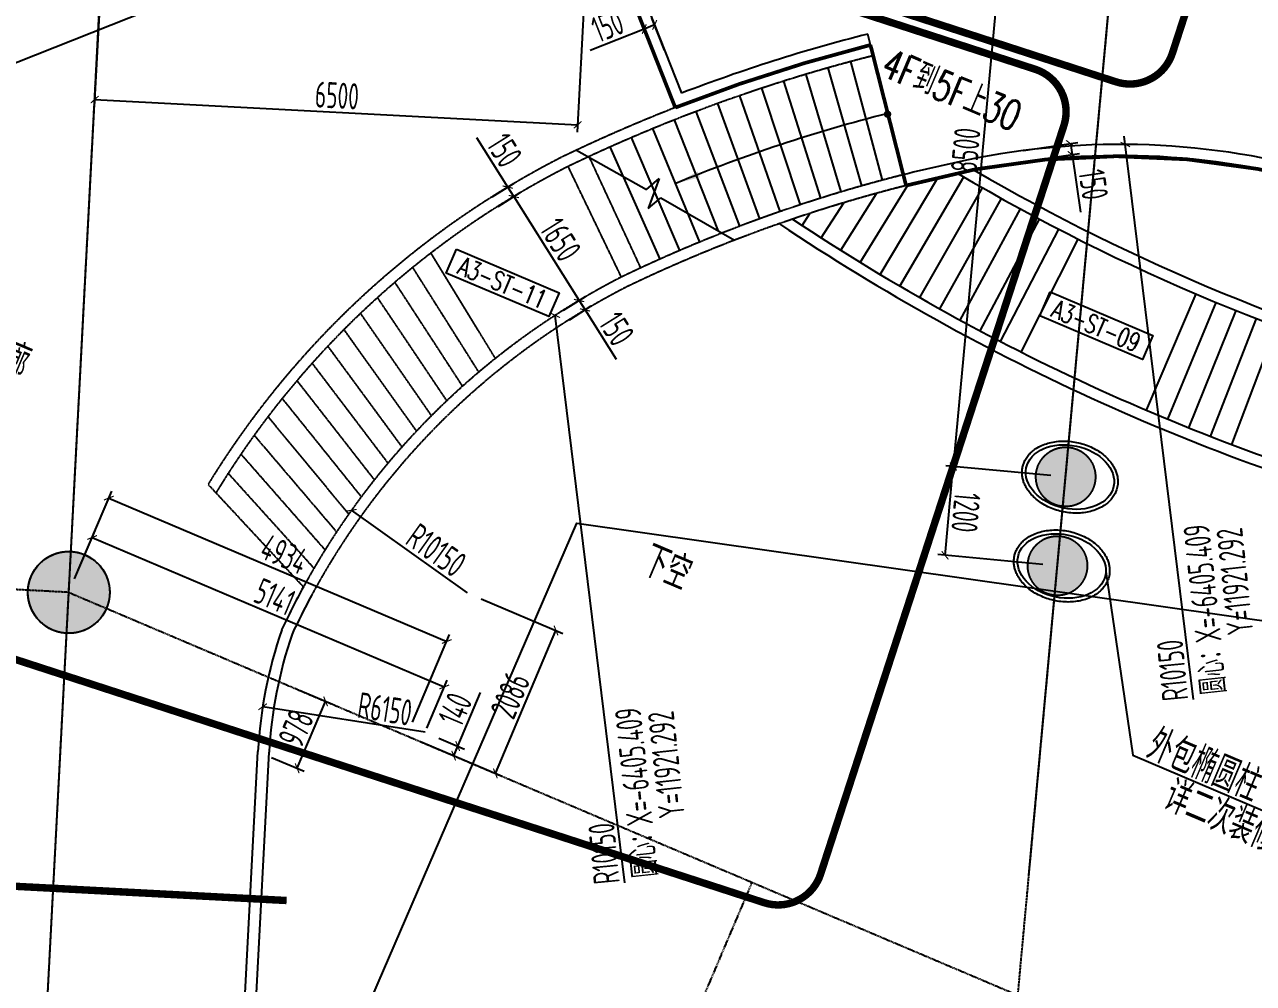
# Model space of a CAD drawing. Extents: x -3523 to 12007717, y -6694179 to 21431.
# Drawn here: x 11906569 to 11923084, y -6406538 to -6393648 of the extents above; entities that cross this region are included whole.
import ezdxf
from ezdxf.enums import TextEntityAlignment as Align
from ezdxf.xclip import XClip

# ---------------------------------------------------------------- set-up
doc = ezdxf.new("R2010")
doc.units = 0
doc.header["$LTSCALE"] = 10
doc.header["$MEASUREMENT"] = 0
doc.header["$XCLIPFRAME"] = 0
for name, pattern in [('A3-RG-axis-100$0$CENTER', [2, 1.25, -0.25, 0.25, -0.25]), ('A3-RI-4F$0$DASH', [0.35, 0.25, -0.1]), ('A3-RV-4F$0$DASH', [0.35, 0.25, -0.1]), ('DASHED2', [0.375, 0.25, -0.125])]:
    doc.linetypes.add(name, pattern=pattern)
for name, color, linetype in [('A-CLOD', 200, 'Continuous'), ('A3-RB-4F-100$0$A-DIMS-100', 1, 'Continuous'), ('A3-RG-axis-100$0$A-DIMS-100', 1, 'Continuous'), ('A3-RG-axis-100$0$A-GRID', 1, 'A3-RG-axis-100$0$CENTER'), ('A3-RI-4F$0$A-FLOR', 2, 'Continuous'), ('A3-RI-4F$0$A-STRS', 50, 'Continuous'), ('A3-RI-4F$0$A-STRS-HRAL', 80, 'Continuous'), ('A3-RI-4F$0$A-SYMB-VOID', 35, 'Continuous'), ('A3-RI-4F$0$A-WALL-FINI', 95, 'Continuous'), ('A3-RS-1F$0$A-HATH-GRAY', 8, 'Continuous'), ('A3-RS-1F$0$A-WALL', 7, 'Continuous'), ('A3-RV-4F$0$A-STRS', 50, 'Continuous'), ('A3-RV-4F$0$A-STRS-HRAL', 80, 'Continuous'), ('A3-RV-4F$0$A-SYMB-STRS', 1, 'Continuous'), ('A3-SYMB-4F-100$0$A-SYMB', 4, 'Continuous'), ('A3-SYMB-4F-100$0$A-SYMB-AREA', 4, 'Continuous'), ('A3-SYMB-4F-100$0$A-SYMB-NAME', 4, 'Continuous'), ('A3-SYMB-4F-100$0$A-SYMB-NAME-E', 4, 'Continuous'), ('A3-SYMB-4F-100$0$A-SYMB-NUMB-T', 4, 'Continuous'), ('A3-SYMB-4F-100$0$A-SYMB-STRS', 1, 'Continuous')]:
    doc.layers.add(name, color=color, linetype=linetype)
doc.layers.add('A3-RI-4F$0$临时层', color=140, linetype='Continuous', plot=False)
doc.styles.add('A3-RB-4F-100$0$XD2008', font='xd-hzs.shx', dxfattribs={"width": 0.7, "bigfont": 'xd-hztxt.shx'})
doc.styles.add('A3-RG-axis-100$0$XD2008', font='xd-hzs.shx', dxfattribs={"width": 0.7, "bigfont": 'xd-hztxt.shx'})
doc.styles.add('A3-SYMB-4F-100$0$ECADI', font='hzs.shx', dxfattribs={"width": 0.7, "bigfont": 'hztxt.shx'})
doc.styles.add('A3-SYMB-4F-100$0$ECADI-TXT', font='simplex.shx', dxfattribs={"bigfont": 'hztxt.shx'})
doc.dimstyles.new('A3-RB-4F-100$0$XD100', dxfattribs={"dimscale": 100, "dimtxt": 3.5, "dimasz": 1.5, "dimexe": 1, "dimexo": 2, "dimgap": 0.5, "dimtad": 1, "dimdec": 0, "dimdsep": 46, "dimtxsty": 'A3-RB-4F-100$0$XD2008', "dimcen": 2.5, "dimclrt": 4, "dimaunit": 1, "dimadec": 0, "dimazin": 0, "dimtfac": 1, "dimtdec": 0, "dimtix": 1, "dimtmove": 0, "dimatfit": 3, "dimfxl": 0, "dimtolj": 1, "dimtzin": 0, "dimarcsym": 0})
doc.dimstyles.new('A3-RB-4F-100$0$XD100$0', dxfattribs={"dimscale": 100, "dimtxt": 3.5, "dimasz": 1, "dimexe": 1, "dimexo": 2, "dimgap": 0.5, "dimtad": 1, "dimdec": 0, "dimdsep": 46, "dimtxsty": 'A3-RB-4F-100$0$XD2008', "dimblk1": 'A3-RB-4F-100$0$_ARCHTICK', "dimblk2": 'A3-RB-4F-100$0$_ARCHTICK', "dimsah": 1, "dimcen": 2.5, "dimclrt": 4, "dimaunit": 1, "dimadec": 0, "dimazin": 0, "dimtfac": 1, "dimtdec": 0, "dimtix": 1, "dimtmove": 0, "dimatfit": 3, "dimfxl": 0, "dimtolj": 1, "dimtzin": 0, "dimarcsym": 0})
doc.dimstyles.new('A3-RG-axis-100$0$XD100$0', dxfattribs={"dimscale": 100, "dimtxt": 3.5, "dimasz": 1, "dimexe": 1, "dimexo": 2, "dimgap": 0.5, "dimtad": 1, "dimdec": 0, "dimdsep": 46, "dimtxsty": 'A3-RG-axis-100$0$XD2008', "dimblk1": 'A3-RG-axis-100$0$_ARCHTICK', "dimblk2": 'A3-RG-axis-100$0$_ARCHTICK', "dimsah": 1, "dimcen": 2.5, "dimclrt": 4, "dimaunit": 1, "dimadec": 0, "dimazin": 0, "dimtfac": 1, "dimtdec": 0, "dimtix": 1, "dimtmove": 0, "dimatfit": 3, "dimfxl": 0, "dimtolj": 1, "dimtzin": 0, "dimarcsym": 0})

# ---------------------------------------------------------------- blocks, each defined once
blk = doc.blocks.new('A3-RI-4F')
at = {"layer": 'A3-RI-4F$0$A-FLOR', "linetype": 'A3-RI-4F$0$DASH', "const_width": 50}
blk.add_lwpolyline([(11907835, -6369053), (11897656, -6393034), (11898128, -6393234, -0.084697), (11913934, -6391267), (11915314, -6394764, -0.031408), (11917937, -6393922), (11918379, -6395667), (11918416, -6395812, -0.137995), (11924070, -6395803), (11938273, -6400393, -0.63707), (11939156, -6407589), (11916413, -6421801), (11915153, -6424770), (11915014, -6425097), (11914547, -6426197), (11920044, -6428530), (11921412, -6425308), (11977075, -6448936), (11985124, -6429973), (11973295, -6424952), (11972792, -6425445)], format="xyb", dxfattribs=at)
at = {"layer": 'A3-RI-4F$0$A-STRS'}
blk.add_line((11918416, -6395812), (11918379, -6395667), dxfattribs=at)
at = {"layer": 'A3-RI-4F$0$A-STRS-HRAL'}
for p, q in [((11913934, -6391267), (11915314, -6394764)), ((11914098, -6391275), (11915399, -6394571)), ((11917937, -6393922), (11917900, -6393777)), ((11909311, -6410944), (11909705, -6403422)), ((11909461, -6410947), (11909855, -6403430))]:
    blk.add_line(p, q, dxfattribs=at)
for points in [[(11924111, -6395659, 0.122165), (11919228, -6395471, 0.012156), (11918274, -6395694)], [(11924070, -6395803, 0.122165), (11919259, -6395618, 0.012156), (11918312, -6395839, 0.012156)]]:
    blk.add_lwpolyline(points, format="xyb", dxfattribs=at)
for centre, radius, start, end in [((11923325, -6415200), 22100, 104.2089, 111.0166), ((11923325, -6415200), 21950, 104.2089, 111.4046), ((11919225, -6406072), 10150, 151.3616, 155.0243), ((11919225, -6406072), 10000, 151.6486, 154.9782), ((11915845, -6403773), 6150, 161.1517, 176.7271), ((11915845, -6403773), 6000, 161.2282, 176.7271)]:
    blk.add_arc(centre, radius, start, end, dxfattribs=at)
at = {"layer": 'A3-RI-4F$0$A-SYMB-VOID'}
for points in [[(11894928, -6417869), (11903466, -6395341), (11913721, -6391274)], [(11909480, -6410793), (11913989, -6400352), (11941037, -6404197)]]:
    blk.add_lwpolyline(points, dxfattribs=at)
at = {"layer": 'A3-RI-4F$0$A-WALL-FINI'}
for centre in [(11920618, -6399731), (11920508, -6400926)]:
    blk.add_ellipse(centre, major_axis=(587, -125), ratio=0.708333, dxfattribs=at)
for points in [[(11921254, -6399867), (11921257, -6399855), (11921259, -6399842), (11921262, -6399812), (11921262, -6399794), (11921261, -6399758), (11921259, -6399740), (11921252, -6399705), (11921247, -6399687), (11921235, -6399652), (11921228, -6399635), (11921212, -6399601), (11921202, -6399584), (11921181, -6399552), (11921170, -6399536), (11921139, -6399497), (11921118, -6399476), (11921073, -6399434), (11921049, -6399415), (11920997, -6399379), (11920970, -6399362), (11920913, -6399332), (11920883, -6399318), (11920821, -6399295), (11920789, -6399284), (11920725, -6399268), (11920692, -6399261), (11920626, -6399251), (11920593, -6399248), (11920527, -6399246), (11920495, -6399247), (11920430, -6399253), (11920399, -6399258), (11920337, -6399271), (11920308, -6399279), (11920251, -6399300), (11920224, -6399312), (11920173, -6399340), (11920149, -6399356), (11920109, -6399387), (11920093, -6399402), (11920063, -6399433), (11920050, -6399450), (11920026, -6399485), (11920016, -6399503), (11920000, -6399538), (11919993, -6399555), (11919984, -6399589), (11919980, -6399606), (11919976, -6399640), (11919975, -6399658), (11919975, -6399693), (11919977, -6399711), (11919983, -6399746), (11919987, -6399763), (11919997, -6399798), (11920004, -6399815), (11920019, -6399849), (11920028, -6399866), (11920047, -6399898), (11920058, -6399914), (11920088, -6399953), (11920107, -6399975), (11920151, -6400017), (11920174, -6400037), (11920224, -6400073), (11920251, -6400091), (11920307, -6400122), (11920337, -6400136), (11920397, -6400161), (11920428, -6400172), (11920492, -6400190), (11920525, -6400197), (11920590, -6400208), (11920623, -6400212), (11920689, -6400216), (11920722, -6400216), (11920786, -6400212), (11920818, -6400208), (11920880, -6400196), (11920910, -6400189), (11920967, -6400170), (11920995, -6400158), (11921047, -6400132), (11921072, -6400117), (11921113, -6400087), (11921131, -6400073), (11921163, -6400041), (11921178, -6400024), (11921204, -6399989), (11921215, -6399970), (11921232, -6399935), (11921239, -6399919), (11921248, -6399891), (11921252, -6399879), (11921254, -6399867)], [(11921144, -6401062), (11921147, -6401050), (11921149, -6401037), (11921152, -6401007), (11921152, -6400989), (11921151, -6400953), (11921148, -6400935), (11921142, -6400900), (11921137, -6400882), (11921125, -6400847), (11921118, -6400830), (11921101, -6400796), (11921092, -6400779), (11921071, -6400747), (11921060, -6400731), (11921029, -6400692), (11921008, -6400671), (11920963, -6400629), (11920939, -6400610), (11920887, -6400574), (11920860, -6400557), (11920803, -6400527), (11920773, -6400513), (11920711, -6400490), (11920679, -6400479), (11920615, -6400462), (11920582, -6400456), (11920516, -6400446), (11920483, -6400443), (11920417, -6400441), (11920384, -6400442), (11920320, -6400448), (11920289, -6400453), (11920227, -6400466), (11920198, -6400474), (11920141, -6400495), (11920114, -6400507), (11920063, -6400535), (11920039, -6400551), (11919999, -6400582), (11919983, -6400597), (11919953, -6400628), (11919940, -6400645), (11919916, -6400680), (11919905, -6400698), (11919889, -6400733), (11919883, -6400750), (11919874, -6400783), (11919870, -6400801), (11919866, -6400835), (11919865, -6400853), (11919865, -6400888), (11919867, -6400906), (11919872, -6400941), (11919877, -6400958), (11919887, -6400993), (11919894, -6401010), (11919909, -6401044), (11919918, -6401061), (11919937, -6401093), (11919948, -6401109), (11919977, -6401148), (11919997, -6401170), (11920040, -6401212), (11920064, -6401231), (11920114, -6401268), (11920141, -6401286), (11920197, -6401317), (11920226, -6401331), (11920287, -6401356), (11920318, -6401367), (11920382, -6401385), (11920415, -6401392), (11920480, -6401403), (11920513, -6401407), (11920579, -6401411), (11920612, -6401411), (11920676, -6401407), (11920708, -6401403), (11920769, -6401391), (11920799, -6401384), (11920857, -6401365), (11920885, -6401353), (11920937, -6401327), (11920962, -6401312), (11921003, -6401282), (11921021, -6401268), (11921053, -6401236), (11921067, -6401219), (11921093, -6401184), (11921105, -6401165), (11921122, -6401130), (11921129, -6401114), (11921138, -6401086), (11921141, -6401074), (11921144, -6401062)]]:
    blk.add_open_spline(points, degree=3, knots=[0, 0, 0, 0, 0.076523, 0.076523, 0.183626, 0.183626, 0.290729, 0.290729, 0.397831, 0.397831, 0.504934, 0.504934, 0.612037, 0.612037, 0.719139, 0.719139, 0.87668, 0.87668, 1.03422, 1.03422, 1.191761, 1.191761, 1.349301, 1.349301, 1.506841, 1.506841, 1.664382, 1.664382, 1.821922, 1.821922, 1.979462, 1.979462, 2.137003, 2.137003, 2.294543, 2.294543, 2.452083, 2.452083, 2.609624, 2.609624, 2.73537, 2.73537, 2.861116, 2.861116, 2.986863, 2.986863, 3.092591, 3.092591, 3.198319, 3.198319, 3.304047, 3.304047, 3.409776, 3.409776, 3.515504, 3.515504, 3.621232, 3.621232, 3.72696, 3.72696, 3.832689, 3.832689, 3.989552, 3.989552, 4.146415, 4.146415, 4.303278, 4.303278, 4.460141, 4.460141, 4.617004, 4.617004, 4.773867, 4.773867, 4.93073, 4.93073, 5.087593, 5.087593, 5.244456, 5.244456, 5.401319, 5.401319, 5.558182, 5.558182, 5.715045, 5.715045, 5.84446, 5.84446, 5.973874, 5.973874, 6.103289, 6.103289, 6.20947, 6.20947, 6.283185, 6.283185, 6.283185, 6.283185], dxfattribs=at)
at = {"layer": 'A3-RI-4F$0$临时层'}
for p, q in [((11906599, -6412046), (11907810, -6388952)), ((11920068, -6405080), (11921180, -6393004))]:
    blk.add_line(p, q, dxfattribs=at)
at = {"layer": 'A3-RI-4F$0$临时层', "linetype": 'A3-RI-4F$0$DASH', "const_width": 100}
blk.add_lwpolyline([(11894037, -6404582), (11910091, -6405423)], dxfattribs=at)
at = {"layer": 'A3-RI-4F$0$临时层'}
blk.add_circle((11907163, -6401281), 550, dxfattribs=at)
blk = doc.blocks.new('A3-RG-axis-100$0$_ARCHTICK')
at = {"color": 0, "linetype": 'ByBlock', "const_width": 0.15}
blk.add_lwpolyline([(-0.5, -0.5), (0.5, 0.5)], dxfattribs=at)
blk = doc.blocks.new('*D271')
at = {"layer": 'A3-RG-axis-100$0$A-DIMS-100', "color": 0, "lineweight": -2}
for p, q in [((11907598, -6392979), (11907505, -6394755)), ((11914090, -6393319), (11913997, -6395096)), ((11907511, -6394656), (11914002, -6394996))]:
    blk.add_line(p, q, dxfattribs=at)
at = {"layer": 'Defpoints', "color": 0}
for p in [(11907609, -6392779), (11914100, -6393119), (11914002, -6394996)]:
    blk.add_point(p, dxfattribs=at)
at = {"layer": 'A3-RG-axis-100$0$A-DIMS-100', "color": 0, "lineweight": -2, "xscale": 100, "yscale": 100, "zscale": 100}
for p, rotation in [((11907511, -6394656), 177.0000581543103), ((11914002, -6394996), 357.0000581543102)]:
    blk.add_blockref('A3-RG-axis-100$0$_ARCHTICK', p, dxfattribs=dict(at, rotation=rotation))
at = {"layer": 'A3-RG-axis-100$0$A-DIMS-100', "color": 4, "insert": (11910768, -6394601), "char_height": 350, "attachment_point": 5, "rotation": 357.0001, "style": 'A3-RG-axis-100$0$XD2008'}
blk.add_mtext('\\A1;6500', dxfattribs=at)
blk = doc.blocks.new('*D274')
at = {"layer": 'A3-RG-axis-100$0$A-DIMS-100', "color": 0, "lineweight": -2}
for p, q in [((11918940, -6400783), (11919051, -6399588)), ((11920362, -6399710), (11918952, -6399579)), ((11920252, -6400904), (11918841, -6400773))]:
    blk.add_line(p, q, dxfattribs=at)
at = {"layer": 'Defpoints', "color": 0}
for p in [(11919051, -6399588), (11920561, -6399728), (11920451, -6400923)]:
    blk.add_point(p, dxfattribs=at)
at = {"layer": 'A3-RG-axis-100$0$A-DIMS-100', "color": 0, "lineweight": -2, "xscale": 100, "yscale": 100, "zscale": 100}
for p, rotation in [((11919051, -6399588), 84.69567084425691), ((11918940, -6400783), 264.6956708442569)]:
    blk.add_blockref('A3-RG-axis-100$0$_ARCHTICK', p, dxfattribs=dict(at, rotation=rotation))
at = {"layer": 'A3-RG-axis-100$0$A-DIMS-100', "color": 4, "insert": (11919220, -6400206), "char_height": 350, "attachment_point": 5, "rotation": 264.6957, "style": 'A3-RG-axis-100$0$XD2008'}
blk.add_mtext('\\A1;1200', dxfattribs=at)
blk = doc.blocks.new('*D296')
at = {"layer": 'A3-RG-axis-100$0$A-DIMS-100', "color": 0, "lineweight": -2}
for p, q in [((11919831, -6391125), (11919051, -6399589)), ((11921142, -6391245), (11919732, -6391116)), ((11920362, -6399710), (11918952, -6399580))]:
    blk.add_line(p, q, dxfattribs=at)
at = {"layer": 'Defpoints', "color": 0}
for p in [(11921341, -6391264), (11919051, -6399589), (11920561, -6399728)]:
    blk.add_point(p, dxfattribs=at)
at = {"layer": 'A3-RG-axis-100$0$A-DIMS-100', "color": 0, "lineweight": -2, "xscale": 100, "yscale": 100, "zscale": 100}
for p, rotation in [((11919831, -6391125), 84.73427666424118), ((11919051, -6399589), 264.7342766642412)]:
    blk.add_blockref('A3-RG-axis-100$0$_ARCHTICK', p, dxfattribs=dict(at, rotation=rotation))
at = {"layer": 'A3-RG-axis-100$0$A-DIMS-100', "color": 4, "insert": (11919217, -6395336), "char_height": 350, "attachment_point": 5, "rotation": 84.7343, "style": 'A3-RG-axis-100$0$XD2008'}
blk.add_mtext('\\A1;8500', dxfattribs=at)
blk = doc.blocks.new('A3-SYMB-4F-100$0$ECADI-TAG-NAME')
at = {"layer": 'A3-SYMB-4F-100$0$A-SYMB-NAME', "style": 'A3-SYMB-4F-100$0$ECADI-TXT', "width": 0.7}
blk.add_attdef('CHINESENAME', (1.86, 1.53), '', height=4, dxfattribs=at)
at = {"layer": 'A3-SYMB-4F-100$0$A-SYMB-NAME-E', "style": 'A3-SYMB-4F-100$0$ECADI-TXT', "width": 0.7}
blk.add_attdef('ENGLISHLOW', (2.18, 6.96), '', height=2.5, dxfattribs=at)
blk = doc.blocks.new('A3-SYMB-4F-100$0$ECADI-TAG-ROOM')
at = {"layer": 'A3-SYMB-4F-100$0$A-SYMB-AREA', "style": 'A3-SYMB-4F-100$0$ECADI', "width": 0.7}
blk.add_attdef('340M2', text='', height=2.5, dxfattribs=at).set_placement((7.17, -1.75), align=Align.MIDDLE_LEFT)
at = {"layer": 'A3-SYMB-4F-100$0$A-SYMB-NAME', "style": 'A3-SYMB-4F-100$0$ECADI', "width": 0.7}
blk.add_attdef('CHINESENAME', (-5.13, 0.09), '', height=4.5, dxfattribs=at)
at = {"layer": 'A3-SYMB-4F-100$0$A-SYMB-NAME-E', "style": 'A3-SYMB-4F-100$0$ECADI', "width": 0.7}
for tag, p in [('ENGLISHHIGH', (-5.13, 8.04)), ('ENGLISHLOW', (-5.13, 4.84))]:
    blk.add_attdef(tag, p, '', height=2.5, dxfattribs=at)
blk = doc.blocks.new('A3-SYMB-4F-100$0$ECADI-TAG-CODE')
at = {"layer": 'A3-SYMB-4F-100$0$A-SYMB-NUMB-T', "color": 1}
blk.add_lwpolyline([(0, 3.5), (15, 3.5), (15, 0), (0, 0)], close=True, dxfattribs=at)
at = {"layer": 'A3-SYMB-4F-100$0$A-SYMB-NUMB-T', "style": 'A3-SYMB-4F-100$0$ECADI-TXT', "width": 0.7}
blk.add_attdef('CODE', text='', height=2.5, dxfattribs=at).set_placement((7.5, 1.75), align=Align.MIDDLE_CENTER)
blk = doc.blocks.new('A3-SYMB-4F-100')
at = {"layer": 'A3-SYMB-4F-100$0$A-SYMB'}
blk.add_lwpolyline([(11921102, -6400999), (11921462, -6403470), (11924083, -6404583)], dxfattribs=at)
at = {"layer": 'A3-SYMB-4F-100$0$A-SYMB', "xscale": 100.0000000100172, "zscale": 100, "rotation": 337}
for p, yscale, values in [((11912235, -6396988), 100.0000000002328, {'CODE': 'A3-ST-11'}), ((11920214, -6397565), 100.0000000002329, {'CODE': 'A3-ST-09'})]:
    blk.add_blockref('A3-SYMB-4F-100$0$ECADI-TAG-CODE', p, dxfattribs=dict(at, yscale=yscale)).add_auto_attribs(values)
at = {"layer": 'A3-SYMB-4F-100$0$A-SYMB'}
ref = blk.add_blockref('A3-SYMB-4F-100$0$ECADI-TAG-ROOM', (11906559, -6398457), dxfattribs=dict(at, xscale=-99.9999999998905, yscale=100.0000000001164, rotation=336.9999999996269))
ref.add_attrib('CHINESENAME', '3F中庭回廊', (11905009, -6397790), dxfattribs={"height": 450, "rotation": 337, "style": 'A3-SYMB-4F-100$0$ECADI', "width": 0.7})
ref = blk.add_blockref('A3-SYMB-4F-100$0$ECADI-TAG-ROOM', (11915297, -6401236), dxfattribs=dict(at, xscale=99.99999999989046, yscale=100.0000000001164, rotation=337))
ref.add_attrib('CHINESENAME', '下空', (11914829, -6401027), dxfattribs={"height": 450, "rotation": 337, "style": 'A3-SYMB-4F-100$0$ECADI', "width": 0.7})
ref = blk.add_blockref('A3-SYMB-4F-100$0$ECADI-TAG-ROOM', (11923167, -6404166), dxfattribs=dict(at, xscale=-99.9999999998905, yscale=100.0000000001164, rotation=336.9999999996269))
ref.add_attrib('CHINESENAME', '外包椭圆柱（余同）', (11921617, -6403499), dxfattribs={"height": 450, "rotation": 337, "style": 'A3-SYMB-4F-100$0$ECADI', "width": 0.7})
ref = blk.add_blockref('A3-SYMB-4F-100$0$ECADI-TAG-ROOM', (11923392, -6404853), dxfattribs=dict(at, xscale=-99.9999999998905, yscale=100.0000000001164, rotation=336.9999999996269))
ref.add_attrib('CHINESENAME', '详二次装修图纸', (11921842, -6404186), dxfattribs={"height": 450, "rotation": 337, "style": 'A3-SYMB-4F-100$0$ECADI', "width": 0.7})
at = {"layer": 'A3-SYMB-4F-100$0$A-SYMB-STRS'}
ref = blk.add_blockref('A3-SYMB-4F-100$0$ECADI-TAG-NAME', (11917825, -6394394, 0), dxfattribs=dict(at, xscale=100, yscale=100, rotation=337))
ref.add_attrib('CHINESENAME', '4F到5F上30', (11918055, -6394326, 0), dxfattribs={"height": 400, "rotation": 337, "style": 'A3-SYMB-4F-100$0$ECADI-TXT', "width": 0.7})
blk = doc.blocks.new('A3-RB-4F-100$0$_ARCHTICK')
at = {"color": 0, "linetype": 'ByBlock', "const_width": 0.15}
blk.add_lwpolyline([(-0.5, -0.5), (0.5, 0.5)], dxfattribs=at)
blk = doc.blocks.new('*D3182')
at = {"layer": 'A3-RB-4F-100$0$A-DIMS-100', "color": 0, "lineweight": -2}
for p, q in [((11913811, -6397489), (11914106, -6397304)), ((11914021, -6397357), (11914101, -6397484)), ((11913891, -6397616), (11914186, -6397431)), ((11914101, -6397484), (11914518, -6398148))]:
    blk.add_line(p, q, dxfattribs=at)
at = {"layer": 'Defpoints', "color": 0}
for p in [(11914101, -6397484), (11913642, -6397596), (11913721, -6397723)]:
    blk.add_point(p, dxfattribs=at)
at = {"layer": 'A3-RB-4F-100$0$A-DIMS-100', "color": 0, "lineweight": -2, "xscale": 100, "yscale": 100, "zscale": 100}
for p, rotation in [((11914021, -6397357), 122.1155652239894), ((11914101, -6397484), 302.1155652239894)]:
    blk.add_blockref('A3-RB-4F-100$0$_ARCHTICK', p, dxfattribs=dict(at, rotation=rotation))
at = {"layer": 'A3-RB-4F-100$0$A-DIMS-100', "color": 4, "insert": (11914527, -6397739), "char_height": 350, "attachment_point": 5, "rotation": 302.1156, "style": 'A3-RB-4F-100$0$XD2008'}
blk.add_mtext('\\A1;150', dxfattribs=at)
blk = doc.blocks.new('*D3183')
at = {"layer": 'A3-RB-4F-100$0$A-DIMS-100', "color": 0, "lineweight": -2}
for p, q in [((11912934, -6396092), (11913229, -6395907)), ((11913144, -6395960), (11914021, -6397357)), ((11913811, -6397489), (11914106, -6397304))]:
    blk.add_line(p, q, dxfattribs=at)
at = {"layer": 'Defpoints', "color": 0}
for p in [(11912765, -6396198), (11914021, -6397357), (11913642, -6397596)]:
    blk.add_point(p, dxfattribs=at)
at = {"layer": 'A3-RB-4F-100$0$A-DIMS-100', "color": 0, "lineweight": -2, "xscale": 100, "yscale": 100, "zscale": 100}
for p, rotation in [((11913144, -6395960), 122.1155652239455), ((11914021, -6397357), 302.1155652239455)]:
    blk.add_blockref('A3-RB-4F-100$0$_ARCHTICK', p, dxfattribs=dict(at, rotation=rotation))
at = {"layer": 'A3-RB-4F-100$0$A-DIMS-100', "color": 4, "insert": (11913773, -6396539), "char_height": 350, "attachment_point": 5, "rotation": 302.1156, "style": 'A3-RB-4F-100$0$XD2008'}
blk.add_mtext('\\A1;1650', dxfattribs=at)
blk = doc.blocks.new('*D3184')
at = {"layer": 'A3-RB-4F-100$0$A-DIMS-100', "color": 0, "lineweight": -2}
for p, q in [((11913064, -6395833), (11912648, -6395169)), ((11912854, -6395965), (11913149, -6395780)), ((11912934, -6396092), (11913229, -6395907)), ((11913144, -6395960), (11913064, -6395833))]:
    blk.add_line(p, q, dxfattribs=at)
at = {"layer": 'Defpoints', "color": 0}
for p in [(11912685, -6396071), (11913144, -6395960), (11912765, -6396198)]:
    blk.add_point(p, dxfattribs=at)
at = {"layer": 'A3-RB-4F-100$0$A-DIMS-100', "color": 0, "lineweight": -2, "xscale": 100, "yscale": 100, "zscale": 100}
for p, rotation in [((11913064, -6395833), 122.1155652241785), ((11913144, -6395960), 302.1155652241785)]:
    blk.add_blockref('A3-RB-4F-100$0$_ARCHTICK', p, dxfattribs=dict(at, rotation=rotation))
at = {"layer": 'A3-RB-4F-100$0$A-DIMS-100', "color": 4, "insert": (11913020, -6395339), "char_height": 350, "attachment_point": 5, "rotation": 302.1156, "style": 'A3-RB-4F-100$0$XD2008'}
blk.add_mtext('\\A1;150', dxfattribs=at)
blk = doc.blocks.new('*D3185')
at = {"layer": 'A3-RB-4F-100$0$A-DIMS-100', "color": 0, "lineweight": -2}
for p, q in [((11910271, -6402600), (11910707, -6402785)), ((11910233, -6403646), (11910615, -6402746)), ((11909889, -6403500), (11910325, -6403685))]:
    blk.add_line(p, q, dxfattribs=at)
at = {"layer": 'Defpoints', "color": 0}
for p in [(11910087, -6402522), (11910615, -6402746), (11909705, -6403422)]:
    blk.add_point(p, dxfattribs=at)
at = {"layer": 'A3-RB-4F-100$0$A-DIMS-100', "color": 0, "lineweight": -2, "xscale": 100, "yscale": 100, "zscale": 100}
for p, rotation in [((11910615, -6402746), 66.99999999993629), ((11910233, -6403646), 246.9999999999363)]:
    blk.add_blockref('A3-RB-4F-100$0$_ARCHTICK', p, dxfattribs=dict(at, rotation=rotation))
at = {"layer": 'A3-RB-4F-100$0$A-DIMS-100', "color": 4, "insert": (11910217, -6403108), "char_height": 350, "attachment_point": 5, "rotation": 67, "style": 'A3-RB-4F-100$0$XD2008'}
blk.add_mtext('\\A1;978', dxfattribs=at)
blk = doc.blocks.new('*D3186')
at = {"layer": 'A3-RB-4F-100$0$A-DIMS-100', "color": 0, "lineweight": -2}
blk.add_line((11911951, -6403161), (11909769, -6402818), dxfattribs=at)
at = {"layer": 'Defpoints', "color": 0}
for p in [(11909769, -6402818), (11915845, -6403773)]:
    blk.add_point(p, dxfattribs=at)
at = {"layer": 'A3-RB-4F-100$0$A-DIMS-100', "color": 0, "lineweight": -2, "xscale": 100, "yscale": 100, "zscale": 100, "rotation": 171.0677642968717}
blk.add_blockref('A3-RB-4F-100$0$_ARCHTICK', (11909769, -6402818), dxfattribs=at)
at = {"layer": 'A3-RB-4F-100$0$A-DIMS-100', "color": 4, "insert": (11911412, -6402848), "char_height": 350, "attachment_point": 5, "rotation": 351.0678, "style": 'A3-RB-4F-100$0$XD2008'}
blk.add_mtext('\\A1;R6150', dxfattribs=at)
blk = doc.blocks.new('*D3187')
at = {"layer": 'A3-RB-4F-100$0$A-DIMS-100', "color": 0, "lineweight": -2}
blk.add_line((11912520, -6401288), (11910963, -6400177), dxfattribs=at)
at = {"layer": 'Defpoints', "color": 0}
for p in [(11910963, -6400177), (11919225, -6406072)]:
    blk.add_point(p, dxfattribs=at)
at = {"layer": 'A3-RB-4F-100$0$A-DIMS-100', "color": 0, "lineweight": -2, "xscale": 100, "yscale": 100, "zscale": 100, "rotation": 144.4946535669024}
blk.add_blockref('A3-RB-4F-100$0$_ARCHTICK', (11910963, -6400177), dxfattribs=at)
at = {"layer": 'A3-RB-4F-100$0$A-DIMS-100', "color": 4, "insert": (11912102, -6400714), "char_height": 350, "attachment_point": 5, "rotation": 324.4947, "style": 'A3-RB-4F-100$0$XD2008'}
blk.add_mtext('\\A1;R10150', dxfattribs=at)
blk = doc.blocks.new('*D3188')
at = {"layer": 'A3-RB-4F-100$0$A-DIMS-100', "color": 0, "lineweight": -2}
for p, q in [((11912390, -6403347), (11912696, -6402626)), ((11912135, -6403239), (11912482, -6403387)), ((11912336, -6403476), (11912390, -6403347)), ((11912080, -6403368), (11912428, -6403515))]:
    blk.add_line(p, q, dxfattribs=at)
at = {"layer": 'Defpoints', "color": 0}
for p in [(11911951, -6403161), (11911896, -6403290), (11912390, -6403347)]:
    blk.add_point(p, dxfattribs=at)
at = {"layer": 'A3-RB-4F-100$0$A-DIMS-100', "color": 0, "lineweight": -2, "xscale": 100, "yscale": 100, "zscale": 100}
for p, rotation in [((11912390, -6403347), 66.99999999962841), ((11912336, -6403476), 246.9999999996284)]:
    blk.add_blockref('A3-RB-4F-100$0$_ARCHTICK', p, dxfattribs=dict(at, rotation=rotation))
at = {"layer": 'A3-RB-4F-100$0$A-DIMS-100', "color": 4, "insert": (11912356, -6402853), "char_height": 350, "attachment_point": 5, "rotation": 67, "style": 'A3-RB-4F-100$0$XD2008'}
blk.add_mtext('\\A1;140', dxfattribs=at)
blk = doc.blocks.new('*D3189')
at = {"layer": 'A3-RB-4F-100$0$A-DIMS-100', "color": 0, "lineweight": -2}
for p, q in [((11907242, -6401097), (11907516, -6400451)), ((11907477, -6400543), (11912209, -6402552)), ((11911974, -6403106), (11912248, -6402460))]:
    blk.add_line(p, q, dxfattribs=at)
at = {"layer": 'Defpoints', "color": 0}
for p in [(11907163, -6401281), (11912209, -6402552), (11911896, -6403290)]:
    blk.add_point(p, dxfattribs=at)
at = {"layer": 'A3-RB-4F-100$0$A-DIMS-100', "color": 0, "lineweight": -2, "xscale": 100, "yscale": 100, "zscale": 100}
for p, rotation in [((11907477, -6400543), 156.9999999998838), ((11912209, -6402552), 336.9999999998838)]:
    blk.add_blockref('A3-RB-4F-100$0$_ARCHTICK', p, dxfattribs=dict(at, rotation=rotation))
at = {"layer": 'A3-RB-4F-100$0$A-DIMS-100', "color": 4, "insert": (11909931, -6401340), "char_height": 350, "attachment_point": 5, "rotation": 337, "style": 'A3-RB-4F-100$0$XD2008'}
blk.add_mtext('\\A1;5141', dxfattribs=at)
blk = doc.blocks.new('*D3190')
at = {"layer": 'A3-RB-4F-100$0$A-DIMS-100', "color": 0, "lineweight": -2}
for p, q in [((11912705, -6401366), (11913803, -6401833)), ((11912896, -6403714), (11913711, -6401793)), ((11911889, -6403287), (11912988, -6403753))]:
    blk.add_line(p, q, dxfattribs=at)
at = {"layer": 'Defpoints', "color": 0}
for p in [(11912520, -6401288), (11913711, -6401793), (11911705, -6403209)]:
    blk.add_point(p, dxfattribs=at)
at = {"layer": 'A3-RB-4F-100$0$A-DIMS-100', "color": 0, "lineweight": -2, "xscale": 100, "yscale": 100, "zscale": 100}
for p, rotation in [((11913711, -6401793), 66.99999999987774), ((11912896, -6403714), 246.9999999998778)]:
    blk.add_blockref('A3-RB-4F-100$0$_ARCHTICK', p, dxfattribs=dict(at, rotation=rotation))
at = {"layer": 'A3-RB-4F-100$0$A-DIMS-100', "color": 4, "insert": (11913096, -6402666), "char_height": 350, "attachment_point": 5, "rotation": 67, "style": 'A3-RB-4F-100$0$XD2008'}
blk.add_mtext('\\A1;2086', dxfattribs=at)
blk = doc.blocks.new('*D3191')
at = {"layer": 'A3-RB-4F-100$0$A-DIMS-100', "color": 0, "lineweight": -2}
for p, q in [((11907242, -6401097), (11907740, -6399921)), ((11907701, -6400013), (11912243, -6401941)), ((11911783, -6403025), (11912282, -6401849))]:
    blk.add_line(p, q, dxfattribs=at)
at = {"layer": 'Defpoints', "color": 0}
for p in [(11907163, -6401281), (11912243, -6401941), (11911705, -6403209)]:
    blk.add_point(p, dxfattribs=at)
at = {"layer": 'A3-RB-4F-100$0$A-DIMS-100', "color": 0, "lineweight": -2, "xscale": 100, "yscale": 100, "zscale": 100}
for p, rotation in [((11907701, -6400013), 156.9999999998884), ((11912243, -6401941), 336.9999999998884)]:
    blk.add_blockref('A3-RB-4F-100$0$_ARCHTICK', p, dxfattribs=dict(at, rotation=rotation))
at = {"layer": 'A3-RB-4F-100$0$A-DIMS-100', "color": 4, "insert": (11910060, -6400770), "char_height": 350, "attachment_point": 5, "rotation": 337, "style": 'A3-RB-4F-100$0$XD2008'}
blk.add_mtext('\\A1;4934', dxfattribs=at)
blk = doc.blocks.new('*D3192')
at = {"layer": 'A3-RB-4F-100$0$A-DIMS-100', "color": 0, "lineweight": -2}
for p, q in [((11919993, -6395341), (11920723, -6395232)), ((11920624, -6395247), (11920646, -6395395)), ((11920015, -6395489), (11920745, -6395380)), ((11920646, -6395395), (11920762, -6396170))]:
    blk.add_line(p, q, dxfattribs=at)
at = {"layer": 'Defpoints', "color": 0}
for p in [(11919795, -6395370), (11920646, -6395395), (11919817, -6395519)]:
    blk.add_point(p, dxfattribs=at)
at = {"layer": 'A3-RB-4F-100$0$A-DIMS-100', "color": 0, "lineweight": -2, "xscale": 100, "yscale": 100, "zscale": 100}
for p, rotation in [((11920624, -6395247), 98.48120219989475), ((11920646, -6395395), 278.4812021998948)]:
    blk.add_blockref('A3-RB-4F-100$0$_ARCHTICK', p, dxfattribs=dict(at, rotation=rotation))
at = {"layer": 'A3-RB-4F-100$0$A-DIMS-100', "color": 4, "insert": (11920934, -6395799), "char_height": 350, "attachment_point": 5, "rotation": 278.4812, "style": 'A3-RB-4F-100$0$XD2008'}
blk.add_mtext('\\A1;150', dxfattribs=at)
blk = doc.blocks.new('*D3193')
at = {"layer": 'A3-RB-4F-100$0$A-DIMS-100', "color": 0, "lineweight": -2}
for p, q in [((11915171, -6393994), (11915000, -6393560)), ((11914897, -6393709), (11914169, -6393996)), ((11915032, -6394049), (11914861, -6393616)), ((11915037, -6393653), (11914897, -6393709))]:
    blk.add_line(p, q, dxfattribs=at)
at = {"layer": 'Defpoints', "color": 0}
for p in [(11915037, -6393653), (11915105, -6394235), (11915245, -6394180)]:
    blk.add_point(p, dxfattribs=at)
at = {"layer": 'A3-RB-4F-100$0$A-DIMS-100', "color": 0, "lineweight": -2, "xscale": 100, "yscale": 100, "zscale": 100}
for p, rotation in [((11915037, -6393653), 21.5349983450373), ((11914897, -6393709), 201.5349983450373)]:
    blk.add_blockref('A3-RB-4F-100$0$_ARCHTICK', p, dxfattribs=dict(at, rotation=rotation))
at = {"layer": 'A3-RB-4F-100$0$A-DIMS-100', "color": 4, "insert": (11914404, -6393661), "char_height": 350, "attachment_point": 5, "rotation": 21.535, "style": 'A3-RB-4F-100$0$XD2008'}
blk.add_mtext('\\A1;150', dxfattribs=at)
blk = doc.blocks.new('A3-RV-4F')
at = {"layer": 'A3-RV-4F$0$A-STRS'}
for p, q in [((11918342, -6395522), (11917974, -6394067)), ((11917822, -6395816), (11917371, -6394229)), ((11918100, -6395740), (11917672, -6394146)), ((11917269, -6395982), (11916773, -6394408)), ((11917545, -6395897), (11917072, -6394317)), ((11916722, -6396163), (11916181, -6394604)), ((11916995, -6396071), (11916476, -6394504)), ((11916450, -6396260), (11915887, -6394709)), ((11915894, -6396423), (11915304, -6394930)), ((11916180, -6396360), (11915594, -6394817)), ((11915643, -6396572), (11915014, -6395047)), ((11915377, -6396684), (11914727, -6395168)), ((11913987, -6395336), (11914926, -6395863)), ((11915113, -6396800), (11914441, -6395293)), ((11914926, -6395863), (11915097, -6395719)), ((11915097, -6395719), (11914952, -6396121)), ((11918066, -6397006), (11918843, -6395709)), ((11918332, -6397164), (11919191, -6395696)), ((11917538, -6396682), (11918019, -6395917)), ((11917801, -6396846), (11918439, -6395806)), ((11918600, -6397318), (11919443, -6395842)), ((11914952, -6396121), (11915122, -6395975)), ((11915122, -6395975), (11916109, -6396548)), ((11917277, -6396516), (11917581, -6396043)), ((11918870, -6397470), (11919697, -6395985)), ((11917018, -6396348), (11917124, -6396186)), ((11919141, -6397620), (11919953, -6396126)), ((11919413, -6397766), (11920209, -6396264)), ((11919687, -6397910), (11920468, -6396399)), ((11919963, -6398050), (11920728, -6396532)), ((11921647, -6398833), (11922314, -6397269)), ((11921932, -6398953), (11922583, -6397382)), ((11922218, -6399070), (11922853, -6397493)), ((11922506, -6399184), (11923124, -6397600)), ((11922795, -6399295), (11923396, -6397705))]:
    blk.add_line(p, q, dxfattribs=at)
at = {"layer": 'A3-RV-4F$0$A-STRS', "linetype": 'A3-RV-4F$0$DASH'}
for p, q in [((11914851, -6396919), (11914157, -6395422)), ((11914590, -6397042), (11913875, -6395555)), ((11912897, -6398136), (11912031, -6396719)), ((11912674, -6398319), (11911786, -6396912)), ((11912456, -6398509), (11911547, -6397112)), ((11912244, -6398704), (11911313, -6397318)), ((11912038, -6398905), (11911085, -6397530)), ((11911837, -6399112), (11910862, -6397747)), ((11911642, -6399325), (11910646, -6397971)), ((11911454, -6399543), (11910435, -6398200)), ((11911271, -6399767), (11910231, -6398434)), ((11911095, -6399995), (11910033, -6398674)), ((11910926, -6400228), (11909841, -6398918)), ((11910763, -6400467), (11909656, -6399168)), ((11910608, -6400709), (11909478, -6399422)), ((11910459, -6400956), (11909306, -6399680)), ((11910317, -6401207), (11909142, -6399943))]:
    blk.add_line(p, q, dxfattribs=at)
at = {"layer": 'A3-RV-4F$0$A-STRS-HRAL'}
for p, q in [((11917974, -6394067), (11917937, -6393922)), ((11918342, -6395522), (11918379, -6395667))]:
    blk.add_line(p, q, dxfattribs=at)
at = {"layer": 'A3-RV-4F$0$A-STRS-HRAL', "linetype": 'A3-RV-4F$0$DASH'}
blk.add_line((11909142, -6399943), (11909036, -6399829), dxfattribs=at)
for centre, radius, start, end in [((11923325, -6415200), 21950, 104.2089, 115.7544), ((11923325, -6415200), 21800, 104.2089, 115.7499), ((11919225, -6406072), 11950, 117.0706, 148.5044), ((11919225, -6406072), 11800, 117.0789, 148.7078), ((11923325, -6415200), 20150, 104.2089, 115.6945), ((11923325, -6415200), 20000, 104.2089, 115.6889), ((11919225, -6406072), 10150, 117.185, 151.3616), ((11919225, -6406072), 10000, 117.1962, 151.6486)]:
    blk.add_arc(centre, radius, start, end, dxfattribs=at)
at = {"layer": 'A3-RV-4F$0$A-STRS-HRAL'}
for radius, start in [(27850, 239.4832), (27700, 239.825), (29700, 236.1574), (29550, 236.3779)]:
    blk.add_arc((11933253, -6371657), radius, start, 255.2733, dxfattribs=at)
at = {"layer": 'A3-RV-4F$0$A-SYMB-STRS', "extrusion": (-1.20972e-14, 6.84426e-15, -1), "const_width": 50}
blk.add_lwpolyline([(-11918169, -6394877, -1), (-11918165, -6394828, -1)], format="xyb", close=True, dxfattribs=at)
at = {"layer": 'A3-RV-4F$0$A-SYMB-STRS'}
blk.add_arc((11923325, -6415200), 21000, 104.2089, 112.4089, dxfattribs=at)
at = {"layer": 'A3-RV-4F$0$A-SYMB-STRS', "extrusion": (-1.41962e-09, 3.53611e-09, -1)}
blk.add_solid([(-11915616, -6395622, 0), (-11915647, -6395700, 0), (-11915319, -6395786, 0)], dxfattribs=at)
blk = doc.blocks.new('A3-RS-1F')
at = {"layer": 'A3-RS-1F$0$A-HATH-GRAY'}
h = blk.add_hatch(color=256, dxfattribs=at)
edge = h.paths.add_edge_path()
edge.add_arc((11920561, -6399728), 400, 0, 360)
h = blk.add_hatch(color=256, dxfattribs=at)
edge = h.paths.add_edge_path()
edge.add_arc((11920451, -6400923), 400, 0, 360)
h = blk.add_hatch(color=256, dxfattribs=at)
edge = h.paths.add_edge_path()
edge.add_arc((11907163, -6401281), 550, 0, 360)
at = {"layer": 'A3-RS-1F$0$A-WALL'}
for centre, radius in [((11920561, -6399728), 400), ((11920451, -6400923), 400), ((11907163, -6401281), 550)]:
    blk.add_circle(centre, radius, dxfattribs=at)
blk = doc.blocks.new('A3-RG-axis-100')
at = {"layer": 'A3-RG-axis-100$0$A-GRID'}
for p, q in [((11905726.9, -6428689.6), (11909024.2, -6365773.6)), ((11918377.3, -6423422.6), (11921340.9, -6391263.8)), ((11907163.1, -6401280.7), (11891074.7, -6400437.6)), ((11907163.4, -6401280.8), (11992184.7, -6437370.3)), ((11916344.3, -6405177.9), (11898275.1, -6447746.3))]:
    blk.add_line(p, q, dxfattribs=at)
at = {"layer": 'A3-RG-axis-100$0$A-DIMS-100'}
for base, p1, p2, angle, picture, middle in [((11919051.2, -6399588.8), (11921340.9, -6391263.8), (11920561, -6399728), 84.73428, '*D296', (11919217.2, -6395336.1)), ((11914001.7, -6394995.8), (11907609, -6392779), (11914100.1, -6393119.1), 357.00006, '*D271', (11910767.9, -6394601)), ((11919051.3, -6399587.8), (11920451.1, -6400922.9), (11920561.2, -6399728), 264.69567, '*D274', (11919219.9, -6400206.1))]:
    dim = blk.add_linear_dim(base=base, p1=p1, p2=p2, angle=angle, dimstyle='A3-RG-axis-100$0$XD100$0', override={"dimasz": 1}, dxfattribs=at)
    dim.commit()
    dim.dimension.update_dxf_attribs({"geometry": picture, "text_midpoint": middle})
blk = doc.blocks.new('A3-RB-4F-100')
at = {"layer": 'A3-RB-4F-100$0$A-DIMS-100'}
for p, q in [((11922278.2, -6402720.4), (11921348.5, -6395147.6)), ((11914637.4, -6405183.6), (11913701.1, -6397556.8))]:
    blk.add_line(p, q, dxfattribs=at)
at = {"layer": 'A3-RB-4F-100$0$A-DIMS-100', "xscale": 99.99999999999994, "yscale": 100, "zscale": 100, "rotation": 289.8832364389527}
for p in [(11921362.2, -6395259.5), (11913701.1, -6397556.8)]:
    blk.add_blockref('A3-RB-4F-100$0$_ARCHTICK', p, dxfattribs=at)
at = {"layer": 'A3-RB-4F-100$0$A-DIMS-100', "style": 'A3-RB-4F-100$0$XD2008', "width": 0.7}
for s, rotation, p in [('圆心：X=-6405.409', 96.16399, (11922732.5, -6402626.7)), ('Y=11921.292', 96.16399, (11923085.6, -6401830.7)), ('R10150', 95.48089, (11922209.9, -6402720.6)), ('圆心：X=-6405.409', 96.16399, (11915091.8, -6405089.9)), ('Y=11921.292', 96.16399, (11915444.8, -6404293.9)), ('R10150', 95.48089, (11914569.1, -6405183.8))]:
    blk.add_text(s, height=350, rotation=rotation, dxfattribs=at).set_placement(p)
at = {"layer": 'A3-RB-4F-100$0$A-DIMS-100'}
for base, p1, p2, angle, picture, middle in [((11915036.8, -6393653.5), (11915105, -6394234.9), (11915244.5, -6394179.8), 21.535, '*D3193', (11914486.5, -6393870.7)), ((11920646.1, -6395395), (11919794.8, -6395370.3), (11919817, -6395518.6), 278.4812, '*D3192', (11920711.2, -6395831.8))]:
    dim = blk.add_linear_dim(base=base, p1=p1, p2=p2, angle=angle, dimstyle='A3-RB-4F-100$0$XD100$0', override={"dimasz": 1, "dimadec": 3}, dxfattribs=at)
    dim.commit()
    dim.dimension.update_dxf_attribs({"geometry": picture, "text_midpoint": middle, "dimtype": 129})
for base, p1, p2, angle, text, picture, middle in [((11913144.2, -6395959.8), (11912684.8, -6396071.1), (11912764.5, -6396198.1), 302.11557, '150', '*D3184', (11912829.7, -6395458.7)), ((11914101.2, -6397484.3), (11913641.7, -6397595.6), (11913721.5, -6397722.7), 302.11557, '150', '*D3182', (11914336, -6397858.4)), ((11912390.3, -6403347.4), (11911896.1, -6403289.8), (11911950.8, -6403160.9), 67, '140', '*D3188', (11912562.9, -6402940.9))]:
    dim = blk.add_linear_dim(base=base, p1=p1, p2=p2, angle=angle, text=text, dimstyle='A3-RB-4F-100$0$XD100$0', override={"dimasz": 1, "dimadec": 3}, dxfattribs=at)
    dim.commit()
    dim.dimension.update_dxf_attribs({"geometry": picture, "text_midpoint": middle, "dimtype": 129})
for p1, p2, distance, text, picture, middle in [((11912764.5, -6396198.1), (11913641.7, -6397595.6), 448.3, '1650', '*D3183', (11913773.4, -6396538.9)), ((11907163.4, -6401280.8), (11911705.3, -6403208.8), 1376.9, '4934', '*D3191', (11910060.2, -6400770.3)), ((11907163.4, -6401280.8), (11911896.1, -6403289.8), 801.7, '5141', '*D3189', (11909930.9, -6401340.2)), ((11911705.3, -6403208.8), (11912520.5, -6401288.2), -1293.1, '2086', '*D3190', (11913096.1, -6402665.8)), ((11909704.8, -6403421.8), (11910086.8, -6402521.8), -573.8, '978', '*D3185', (11910216.9, -6403108.1))]:
    dim = blk.add_aligned_dim(p1=p1, p2=p2, distance=distance, text=text, dimstyle='A3-RB-4F-100$0$XD100$0', override={"dimasz": 1, "dimadec": 3}, dxfattribs=at)
    dim.commit()
    dim.dimension.update_dxf_attribs({"geometry": picture, "text_midpoint": middle})
for center, mpoint, picture, middle in [((11919225.4, -6406071.7), (11910962.7, -6400176.8), '*D3187', (11911971.7, -6400896.7)), ((11915844.8, -6403772.9), (11909769.3, -6402818), '*D3186', (11911377, -6403070.7))]:
    dim = blk.add_radius_dim(center=center, mpoint=mpoint, dimstyle='A3-RB-4F-100$0$XD100', override={"dimasz": 1, "dimblk1": 'A3-RB-4F-100$0$_ARCHTICK', "dimblk2": 'A3-RB-4F-100$0$_ARCHTICK', "dimsah": 1, "dimadec": 3}, dxfattribs=at)
    dim.commit()
    dim.dimension.update_dxf_attribs({"geometry": picture, "text_midpoint": middle, "dimtype": 132})

msp = doc.modelspace()

# ---------------------------------------------------------------- linework, layer by layer
at = {"layer": 'A-CLOD', "linetype": 'DASHED2', "const_width": 100}
for points in [[(11914605, -6381853), (11924298, -6385002, -0.414212), (11924683, -6385758), (11921995, -6394033, -0.414214), (11921238, -6394418), (11911546, -6391268, -0.414214), (11911161, -6390512), (11913849, -6382238, -0.414215)], [(11908048, -6390316), (11920152, -6394249, -0.414212), (11920537, -6395005), (11917267, -6405068, -0.414214), (11916511, -6405453), (11904408, -6401520, -0.414214), (11904023, -6400764), (11907292, -6390701, -0.414215)]]:
    msp.add_lwpolyline(points, format="xyb", close=True, dxfattribs=at)

# ---------------------------------------------------------------- block references
for name in ['A3-RB-4F-100', 'A3-RI-4F', 'A3-RG-axis-100', 'A3-SYMB-4F-100', 'A3-RV-4F']:
    msp.add_blockref(name, (0, 0))
ref = msp.add_blockref('A3-RS-1F', (0, 0))
XClip(ref).set_block_clipping_path([(11871425.4322899505, -6415321.6611522771), (11906602.3863900397, -6425223.3304480491), (11927660.6718041506, -6433885.5894491719), (11979180.2172092292, -6452870.0973187089), (12006666.0703704003, -6383055.1873073513), (11899640.5729718395, -6357118.50795958), (11882000.8699817006, -6406957.6178313009)])

doc.saveas('drawing.dxf')
